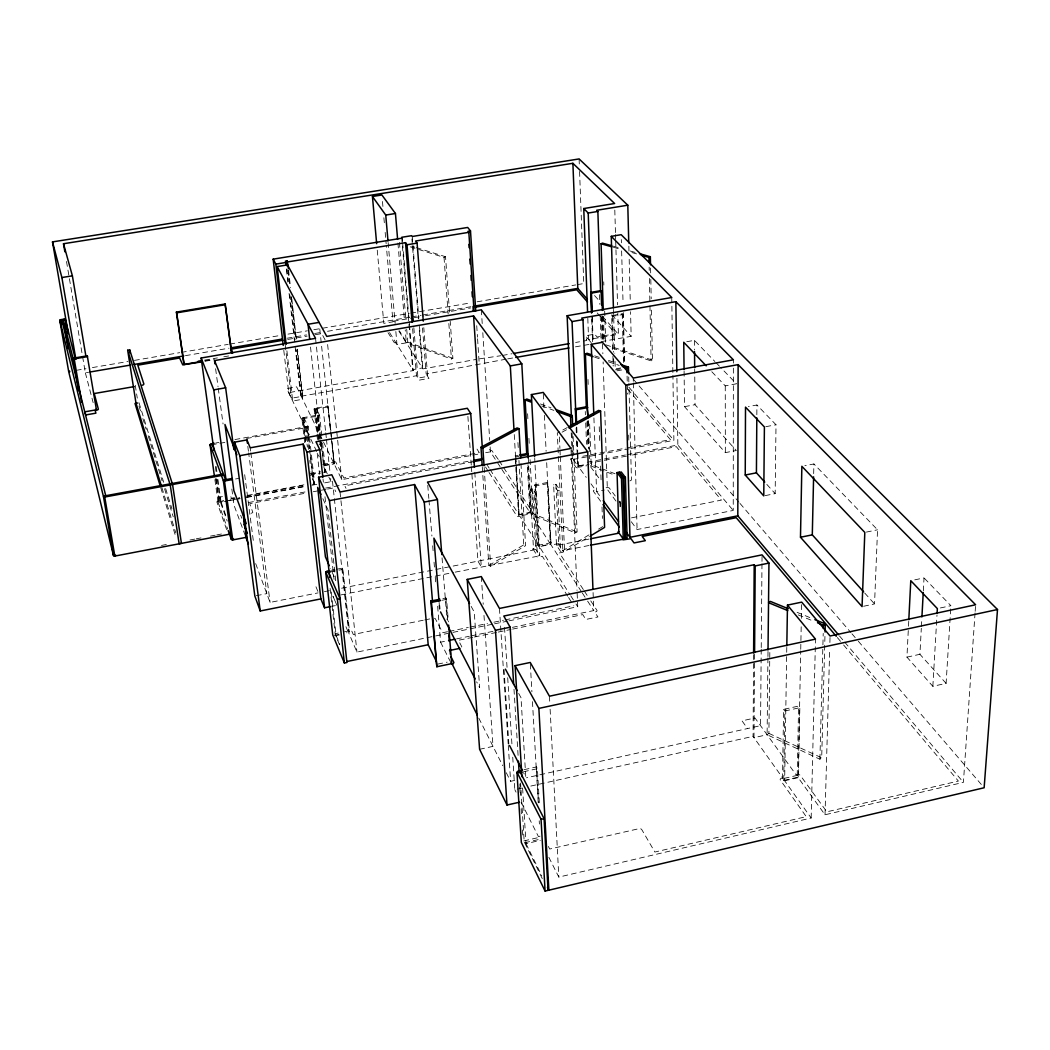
<?xml version="1.0" encoding="UTF-8"?>
<svg xmlns="http://www.w3.org/2000/svg" width="1050" height="1050" viewBox="0 0 1050 1050"><rect width="100%" height="100%" fill="white"/><g stroke="black" fill="none" stroke-linecap="round" stroke-linejoin="round"><path stroke-width="0.75" stroke-dasharray="5 3.75" d="M631.326 521.771L637.074 529.541L733.241 510.444L733.372 364.744M733.372 363.103L733.386 359.822M548.376 846.444L549.701 849.043L639.529 828.555A2.927 1.851 0.2 0 1 640.631 828.791L640.881 828.896A3.097 1.969 0.2 0 1 641.681 829.447L654.872 852.036L806.242 816.638L780.229 779.861A3.084 1.851 3.3 0 1 780.373 778.824L782.526 777.774L753.06 736.352L753.559 661.172M753.572 659.531L753.598 654.622M754.569 654.242L753.979 737.664L767.104 734.724L768.902 733.372L769.834 650.278M756.84 414.684L756.906 404.998L748.361 406.599M761.211 649.202L760.541 725.655L526.523 777.774M761.237 647.574L761.985 562.984M761.998 561.356L762.038 556.474M767.931 657.904L767.104 734.724L819.906 759.229L821.691 757.824L825.011 633.701M767.944 656.486L768.009 651.354M765.188 495.613L775.163 493.644L776.003 424.751L756.906 404.998M782.526 778.746L783.589 709.38L798.591 706.059L799.837 707.687L798.433 777.053L783.72 780.426L782.526 778.746L797.226 775.372L798.433 777.053M783.72 780.426L784.822 711.008L783.589 709.38M548.861 857.312L558.81 877.091L811.164 818.016L784.652 780.754L786.699 653.901M786.712 652.286L786.791 647.404M797.226 775.372L798.591 706.059M975.056 612.924L963.414 782.368L825.024 814.774L798.171 777.656L800.717 650.882M800.743 649.268L801.229 624.881M801.36 618.384L801.688 602.136M813.671 473.629L813.894 463.956L804.864 465.714M811.164 818.016L815.496 639.122M819.906 759.229L822.872 646.472M822.911 644.844L823.213 633.399M825.024 814.774L829.71 648.992M829.894 642.495L830.078 635.998M863.625 606.257L874.545 603.947L877.538 529.804L813.894 463.956M950.696 608.947L946.103 683.366L932.846 686.306L906.938 657.143L908.408 627.861M908.499 626.233L908.736 621.351M946.103 683.366L919.918 654.294L921.309 628.294M921.401 626.666L921.834 618.542M923.331 590.914L924.026 577.907L913.723 580.072M932.846 686.306L936.981 615.077M975.174 611.297L975.516 606.401M586.268 339.15L586.779 340.489L575.623 342.471M405.208 341.053L405.274 341.014A2.008 0.827 -4.8 0 0 405.484 340.791L399.381 330.829M588.919 534.923L562.721 550.712L564.611 551.512L589.418 536.537M598.566 529.108L602.7 526.628M528.255 457.748L531.326 514.631L575.466 532.941L577.106 531.956L573.786 452.721M482.265 466.673L488.854 565.425L490.691 566.252L525.577 545.659L520.826 461.147M629.921 480.926L631.457 480.021L628.884 383.473M488.854 565.425L523.74 544.871L525.577 545.659M531.326 514.631L532.98 513.686L577.106 531.956M562.091 432.18L567.801 429.056M567.276 427.547L557.301 433.007L562.852 550.974L560.569 551.421L556.513 545.252L553.626 484.759L555.949 484.312L560.057 490.245L557.734 490.691L553.626 484.759M612.189 348.088L651.092 360.872L652.444 360.137L651.407 308.438M395.85 331.524L396.979 344.466L406.337 342.838L451.434 358.982L452.891 358.273L450.201 321.195M452.891 358.273L407.794 342.156L406.337 342.838L405.248 329.91M410.222 246.842L444.032 257.394L445.528 256.725L449.623 313.136M590.651 465.517L590.835 465.452A2.205 1.037 -2.1 0 0 591.294 465.229A2.323 1.089 -2.1 0 0 591.531 465.045A2.323 1.089 -2.1 0 0 591.727 464.743L591.754 464.638A2.205 1.037 -2.1 0 0 591.688 464.349L590.664 462.945L628.727 455.7M540.002 836.194L538.414 836.561L520.984 801.938M784.652 780.754L798.171 777.656M523.845 840.906L538.939 837.441M524.738 842.717L541.367 838.897M522.611 788.13L525.997 843.662L540.33 840.367M512.741 757.207L514.802 789.653L522.795 787.867M530.801 786.069L753.06 736.352M784.822 711.008L799.837 707.687M524.134 769.663L536.471 766.933L537.403 768.679L539.516 806.242M523.504 771.763L537.403 768.679M506.31 772.774L510.615 781.318L515.406 780.242M479.601 749.293L493.014 746.366L483.788 612.491M906.938 657.143L919.918 654.294M251.068 513.266L251.278 513.227A2.166 1.037 -7.5 0 0 251.882 513.03L252.381 512.768A2.205 1.063 -7.5 0 0 252.814 512.347L249.743 503.672L306.941 492.923M940.367 607.963L950.893 605.706L924.026 577.907M437.719 664.112L447.156 662.143M332.483 481.228L348.797 633.045L356.961 652.102L451.342 632.704M452.944 632.376L492.936 624.146M494.537 623.818L507.334 621.193M508.935 620.865L577.723 606.716L577.093 592.043M437.64 606.244L440.58 642.18L446.972 640.867M456.54 638.886L469.311 636.261M470.899 635.933L493.238 631.312M512.387 627.362L593.762 610.575L593.079 592.567M472.789 637.324L458.443 640.277L461.724 646.616A2.691 1.483 -4.4 0 1 461.751 647.036M474.39 636.996L496.702 632.389M498.291 632.061L511.048 629.423M512.636 629.094L582.763 614.604L585.861 619.447L597.923 616.954L594.773 612.124L596.347 611.638A2.638 1.417 -1.7 0 0 596.768 611.297L597.017 610.772A2.638 1.417 -1.7 0 0 596.964 610.339L588.853 597.975M866.394 532.087L877.538 529.804M447.536 631.719L442.746 632.704L435.225 618.555A2.441 1.312 -4.8 0 0 434.424 618.293M449.137 631.391L468.326 627.454M469.914 627.126L487.502 623.516M493.894 622.204L503.488 620.222M505.089 619.894L573.825 605.784M335.252 633.688L338.31 633.071M344.452 631.824L349.059 630.879L349.611 632.179L346.539 632.809M334.254 635.303L338.861 634.371M331.327 591.977L336.171 635.617L339.334 634.974M423.202 620.248L353.299 634.489L351.645 630.788L350.004 630.158A2.638 1.417 -6.5 0 0 349.269 630.171L347.55 630.486L345.896 626.627M424.791 619.933L431.143 618.634M442.89 598.618L445.909 598.014L446.604 599.34L448.389 621.849M442.063 600.259L446.604 599.34M341.014 594.878L453.6 572.447M455.214 572.132L536.484 556.474A2.323 1.194 -2.8 0 0 537.482 556.946A2.323 1.194 -2.8 0 0 538.151 557.038L542.378 556.342L567.709 596.164M588.971 545.488L563.824 550.489L563.273 552.077A2.507 1.273 -2.4 0 1 562.682 552.287L559.414 552.943L583.498 589.785M530.237 489.261L534.214 495.233L536.55 494.773L532.56 488.814L530.237 489.261L533.518 549.819L537.442 556.041L539.739 555.581L534.726 458.351M332.286 606.244L335.37 605.627M631.509 517.847L721.416 500.115L676.318 446.644L630.315 455.398M256.331 595.691L266.818 593.631L248.64 452.852M537.928 545.331L550.279 542.876L551.014 544.005L538.65 546.459L537.928 545.331L534.739 484.916L547.299 482.514L548.034 483.591L551.014 544.005M581.464 591.675L550.712 544.412L539.359 546.669L569.874 594.431M533.518 549.819L535.802 549.36L539.739 555.581M556.513 545.252L558.797 544.793L562.852 550.974M255.675 563.614L270.073 602.411L318.045 592.883M324.437 591.609L330.842 590.336M341.578 588.21L532.534 550.292L532.796 548.887A2.481 1.26 -2.9 0 1 533.308 548.638L536.97 547.851L535.907 546L536.432 545.199A2.467 1.247 -2.9 0 1 536.944 544.937L538.072 544.661L520.078 516.508L517.453 516.495A2.402 1.181 -3.2 0 1 516.994 516.259L488.998 472.421M589.024 539.083L560.083 544.819L559.309 544.097A2.31 1.168 -2.5 0 0 558.731 543.9M331.38 570.281L334.517 569.678M336.079 569.363L342.326 568.142L342.891 569.389L349.611 632.179M330.369 571.843L342.891 569.389M593.919 417.9L596.584 491.518L604.288 490.035M490.022 469.468L518.871 514.618L529.922 512.466L527.428 466.738M518.569 515.012L530.591 512.663L531.287 513.726L519.251 516.075L518.569 515.012L515.156 455.831L518.214 455.254M534.739 484.916L535.474 486.006L548.034 483.591M684.088 371.241L684.521 406.652L725.353 452.629L736.312 450.529L695.021 404.696L694.693 369.298M606.099 487.738L607.688 487.567A2.376 1.142 -1.8 0 1 608.317 487.646A2.376 1.142 -1.8 0 1 608.882 487.817L609.039 487.883A2.166 1.05 -1.8 0 1 609.407 488.145L615.234 495.967M765.844 426.681L776.003 424.751M587.226 462.249L625.38 454.991M626.968 454.689L677.854 445.003L733.241 510.444M572.079 433.296L573.182 459.428L577.959 465.977L586.989 464.258M161.503 545.436L166.307 544.517M189.958 540.015L194.696 539.109M196.271 538.808L200.996 537.915M210.459 536.117L215.184 535.211M216.759 534.909L221.484 534.004M576.647 440.777L577.697 466.344L589.168 464.152M577.697 466.344L578.406 467.316L587.016 465.675M572.329 458.246L571.462 458.43A2.152 1.011 -2.4 0 0 570.806 458.732A2.31 1.076 -2.4 0 0 570.583 458.902A2.152 1.011 -2.4 0 0 570.426 459.086L576.017 467.329A2.113 0.998 -2.3 0 0 576.371 467.578L576.516 467.644A2.323 1.103 -2.3 0 0 577.684 467.88L579.232 467.723L586.254 477.356M582.789 456.264L625.813 448.114M627.401 447.812L670.425 439.661L627.441 388.697M573.182 459.428L629.134 448.809M630.735 448.508L673.89 440.317L672.919 375.401M222.429 496.598L219.293 497.175L220.461 500.443L217.298 501.349A2.179 1.024 -8 0 0 216.996 501.664A2.297 1.089 -8 0 0 216.877 501.979L227.246 531.274M234.649 497.792L231.473 498.383L230.265 495.127M247.38 495.403L306.219 484.404M215.827 478.944L218.925 501.27L223.729 500.364M230.134 499.17L239.741 497.372M246.146 496.178L305.366 485.1M214.896 479.653L218.006 501.979L220.211 501.572L227.233 521.115M312.519 484.299L314.685 483.892L309.343 436.301M218.925 501.27L219.293 502.281L224.096 501.388M225.698 501.086L240.122 498.383M246.527 497.188L305.812 486.098M217.967 479.561L221.117 502.241L227.482 501.06M229.071 500.758L240.227 498.671M246.593 497.477L305.524 486.439M311.902 485.258L318.268 484.063M324.647 482.869L331.012 481.674L330.658 478.419M319.738 434.319L341.788 479.653L479.259 453.928M485.651 452.721L490.455 451.828L500.968 467.998M248.496 502.569L306.324 491.715M325.605 488.092L471.791 460.635M313.294 491.728L319.646 490.534M321.234 490.245L325.999 489.339M327.587 489.051L333.952 487.856L335.751 491.636M473.183 461.685L344.794 485.809L346.014 488.329M515.156 455.831L515.852 456.855L518.91 456.277M711.795 371.726L725.261 385.862L736.431 383.801L720.536 367.356M235.541 478.984L238.639 478.406M333.178 461.934L335.278 461.856A2.271 1.05 -6.1 0 1 335.751 462.013L343.836 477.96L479.259 452.629L477.002 449.085M322.731 464.389L333.874 462.328L334.333 463.273L321.602 465.636M310.433 473.694L320.604 471.804M310.721 474.167L319.856 472.474M323.584 472.303L325.723 471.909L322.206 439.517M309.645 475.427L320.316 473.445M684.521 406.652L695.021 404.696M304.776 435.566L302.754 417.742L318.229 414.96L324.883 472.592L323.899 466.764M304.658 442.719L301.888 418.412L304.067 418.018L308.267 426.786L309.159 434.713M319.554 415.223L316.247 408.581L314.094 408.962L317.376 415.616L319.554 415.223L322.022 437.902M302.754 417.742L303.201 418.674L318.688 415.892M616.271 368.773L620.734 367.959M615.457 369.849L621.416 368.773M215.762 443.008L218.951 442.431M234.951 439.543L306.941 426.51L308.293 435.396M616.914 370.821L624.894 369.377M301.888 418.412L306.062 427.192L308.267 426.786M211.326 444.859L225.737 442.247M246.553 438.48L307.401 427.468M317.599 432.469L314.947 408.319L327.876 405.996L330.908 431.064M686.792 341.709L694.431 340.344L714.866 361.489M314.947 408.319L315.394 409.224L328.335 406.914M283.789 350.319L288.724 392.648L413.267 370.584L409.644 326.97M398.816 331.012L422.901 368.878L476.451 359.389M479.653 358.824L500.706 355.74M587.803 318.255L588.577 339.531L618.411 334.254L617.794 313.005M502.307 355.464L511.862 353.771M295.116 346.618L300.602 395.01L302.177 394.721L302.781 395.955L297.491 349.125M601.086 341.657L631.168 336.315L630.538 311.719M506.1 359.166L426.169 374.023L422.415 326.983M507.714 358.877L514.159 357.735M575.452 346.841L589.969 344.269M301.206 396.231L416.483 375.742L419.226 380.126L428.951 378.394L426.169 374.023M288.724 392.648L291.388 398.239L301.324 396.48L296.021 349.637M612.701 349.781L611.651 315.617L622.217 313.766L622.913 314.527L624.264 363.352M611.651 315.617L612.334 316.378L622.913 314.527M82.609 356.672L85.339 372.816L88.568 372.264M185.443 355.648L229.044 348.18M287.162 338.218L306.534 334.897M314.606 333.506L321.064 332.404M327.534 331.301L409.867 317.179M411.482 316.903L421.168 315.249M422.783 314.974L471.227 306.666M393.291 321.248L412.598 317.94M414.212 317.664L423.872 315.998M425.473 315.722L470.531 307.991M287.752 339.439L307.151 336.105M315.236 334.727L321.707 333.611L325.093 339.833M204.593 360.111L217.416 357.906M223.821 356.803L228.624 355.976M204.894 360.885L214.515 359.218M205.052 361.252L213.071 359.874M76.256 370.335L85.956 368.681M92.413 367.579L127.982 361.489M134.439 360.386L179.694 352.656M181.309 352.367L228.191 344.361M229.806 344.085L279.904 335.514M287.989 334.136L307.387 330.816M313.845 329.713L409.211 313.399M410.826 313.123L470.636 302.899M477.094 301.796L575.689 284.931M577.303 284.655L583.774 283.553L579.469 168.643M395.968 342.851L395.456 342.864A1.864 0.774 -4.9 0 1 394.642 342.746A1.995 0.827 -4.9 0 1 394.183 342.523L388.027 332.679M613.292 246.186L619.474 247.944M630.276 251.016L636.457 252.774M613.436 247.288L619.618 249.047M631.969 252.564L636.602 253.89M411.718 246.186L414.789 247.144M416.325 247.629L445.528 256.725M605.771 344.82L652.444 360.137M594.681 355.819L599.288 357.354M608.501 360.439L616.166 363.011M594.628 357.158L599.235 358.706M608.449 361.791L619.185 365.387M540.448 403.961L551.04 407.82M541.761 405.969L553.875 410.392M615.038 473.747L591.163 464.625L589.509 420.394M591.124 466.069L614.998 475.217M797.094 612.347L811.926 618.424M798.21 614.88L813.041 620.97M768.902 733.372L821.691 757.824M715.995 362.657L719.408 366.188M766.841 484.404L775.163 493.644M864.714 593.04L874.545 603.947M594.549 295.549L599.931 301.534M611.783 314.724L631.168 336.315M602.372 316.155L618.411 334.254M597.227 312.966L615.549 333.703L597.069 336.984L594.654 334.162L585.428 335.803L587.803 338.625L587.042 338.769A2.008 0.827 -2.4 0 0 586.477 339.006M633.426 379.312L738.964 502.215M740.027 503.462L850.894 632.572M851.957 633.819L857.286 640.028M858.349 641.274L982.013 785.282M588.577 339.531L591.176 342.602M628.911 387.174L673.89 440.317M839.488 635.959L843.728 640.972M844.791 642.219L963.414 782.368M837.309 637.521L842.572 643.755M843.622 645.002L958.388 781.069L826.849 811.821L800.231 775.281A3.045 1.824 3.6 0 0 799.391 774.769L799.142 774.677A2.874 1.719 3.6 0 0 798.026 774.454L796.018 774.69L754.976 717.977L742.022 720.851L747.508 728.556M619.067 501.113L620.983 503.685M590.559 466.751L600.731 480.48M615.982 501.073L607.359 489.431L603.133 361.922M590.979 483.827L595.337 489.812L594.261 490.074A2.376 1.155 -2 0 0 593.355 490.822L593.329 490.928A2.166 1.05 -2 0 0 593.381 491.242L601.112 501.913M596.584 491.518L601.348 498.067M498.238 459.362L491.82 450.594A2.271 1.05 -3.7 0 0 491.216 450.516L491.006 450.516A2.074 0.958 -3.7 0 0 490.376 450.555L487.397 447.142M499.131 460.727L502.714 466.2M503.606 467.578L533.216 513.319A2.244 1.103 -3 0 1 532.875 513.752L532.429 514.014A2.205 1.089 -3 0 1 531.851 514.211L531.143 514.356L549.413 542.417L550.134 542.286A2.257 1.142 -2.6 0 1 552.208 542.509L553.888 544.491L557.143 543.861A2.271 1.155 -2.5 0 1 558.679 543.9M584.391 591.15L587.961 596.61M501.848 469.35L529.922 512.466M582.343 593.027L586.74 599.773M587.619 601.125L593.762 610.575M487.41 465.373L489.156 468.103M570.741 595.796L575.111 602.621M575.977 603.986L577.723 606.716M485.533 466.988L488.132 471.069M568.588 597.542L572.079 603.041M389.576 332.601L413.267 370.584M471.135 606.349L474.246 612.032L479.666 687.671L476.648 681.844M518.674 693.433L521.01 697.725L525.761 776.921L523.556 772.656M440.58 642.18L450.306 661.487M478.787 718.095L502.727 765.66M514.802 789.653L516.062 792.146M525.997 843.662L541.721 875.634M542.273 878.601L524.212 841.824L520.59 783.024M298.607 390.889L296.625 386.82L286.781 388.553L310.209 437.889M300.602 395.01L319.121 433.059M310.8 439.136L319.174 456.75M331.012 481.674L323.531 465.911L334.149 463.942L331.721 441.158M324.411 469.127L325.723 471.909M322.849 498.632L328.02 509.906L335.751 580.479L330.592 568.667M312.283 478.669L314.685 483.892M336.906 605.325L333.113 596.452L335.908 603.317M315.958 586.779L318.465 592.791M336.171 635.617L339.767 644.241M339.531 644.753L335.226 634.397L330.028 587.698M240.647 515.235L241.776 518.241M245.293 535.644L234.032 505.286L231.84 489.024M221.117 502.241L225.907 515.589M218.006 501.979L227.666 529.056M139.02 402.78L163.695 482.278M165.638 488.512L171.924 508.777M138.994 406.074L140.923 412.309M142.852 418.543L146.226 429.463M148.155 435.697L162.133 480.926M164.548 488.736L173.237 516.797M161.884 487.581L175.77 532.836M160.794 487.764L176.059 537.705M85.339 372.816L93.148 402.662M66.504 261.476L82.333 355.058M135.253 385.271L137.274 398.134M216.182 466.594L217.074 473.077M215.355 466.489L216.234 472.867M217.127 479.246L220.211 501.572M215.972 478.354L219.293 502.281M215.604 368.721L218.019 386.597M218.243 388.224L223.059 423.99M244.676 474.679L253.654 543.231M250.202 447.825L250.622 451.08M250.832 452.708L270.073 602.411M247.8 446.381L248.43 451.238M285.206 344.912L291.388 398.239M286.899 350.818L292.701 401.021L302.676 399.249L297.006 349.072M308.464 436.984L309.724 448.087M310.433 454.44L313.832 484.588L309.619 450.292M306.941 426.51L309.448 448.717M288.566 270.021L290.561 287.779M291.848 299.079L296.402 339.439M306.062 427.192L306.954 435.12M307.138 436.708L308.569 449.4M309.829 460.504L310.183 463.68M311.076 471.608L311.443 474.784M288.146 270.533L289.603 283.434M291.06 296.336L295.982 339.885M297.071 349.571L302.177 394.721M288.041 269.745L289.498 282.699M291.152 297.268L295.903 339.36M304.067 418.018L307.374 447.182M286.873 268.892L288.33 281.807M289.8 294.735L294.919 339.951M286.335 269.194L287.805 282.096M289.078 293.383L294.932 345.004M303.201 418.674L306.141 444.623M304.959 437.181L305.511 442.05M317.244 453.167L319.594 474.337M318.229 414.96L320.184 432.771M321.418 444.098L322.298 452.196M322.481 453.81L323.715 465.137M310.524 347.051L320.499 438.244M320.67 439.858L321.93 451.264M322.809 459.388L323.348 464.284M317.376 415.616L320.919 448.009M316.247 408.581L318.898 432.744M319.082 434.359L319.607 439.189M319.791 440.803L320.499 447.248M315.394 409.224L319.292 444.688M323.019 478.931L323.374 482.16M324.975 496.755L334.058 579.39M317.783 434.083L318.308 438.913M314.094 408.962L316.759 433.138M316.929 434.739L317.467 439.583M342.326 568.142L349.059 630.879M315.551 338.336L325.566 431.183M325.749 432.81L326.274 437.692M326.445 439.32L329.963 471.896M340.042 491.991L356.961 652.102M331.078 432.679L334.333 463.273M319.764 328.886L330.514 429.778M327.876 405.996L330.448 430.133M330.619 431.747L331.131 436.577M331.301 438.178L333.874 462.328M327.626 344.544L341.788 479.653M377.252 250.176L383.814 323.374L392.976 321.812L386.295 245.385M382.462 201.495L383.04 207.992M383.88 217.744L384.602 225.881M385.166 232.378L386.151 243.771M388.133 242.563L395.154 323.439M399.42 242.353L405.904 319.62M406.717 329.267L407.794 342.156M397.924 242.996L404.447 320.289M412.611 328.676L416.483 375.742M402.268 238.114L402.531 241.343M402.662 242.957L409.513 325.356M401.678 237.3L412.702 369.666L422.323 367.959L419.029 327.141M412.243 236.486L418.819 318.216M419.475 326.379L422.901 368.878M411.902 238.941L418.359 318.964M439.123 602.424L439.386 605.64M427.757 485.363L428.833 498.435M428.964 500.062L431.904 535.999M432.705 545.803L433.099 550.712M434.044 562.144L434.438 567.039M435.238 576.844L435.776 583.38M413.831 327.692L417.966 378.105L427.665 376.386L423.793 327.626M445.909 598.014L447.825 622.112M442.063 557.852L446.959 619.382M444.032 257.394L448.14 313.832M448.849 323.505L451.434 358.982M474.784 472.251L481.294 566.934L477.96 561.133L471.844 473.327M481.307 576.568L483.223 604.327M467.893 416.417L471.279 465.189M471.398 466.817L471.739 471.699M476.726 325.697L477.474 337.142M477.579 338.783L479.194 363.3M484.155 467.434L490.691 566.252M481.333 309.829L482.278 324.516M482.803 332.679L489.72 440.396M490.14 446.933L490.455 451.828M504.053 669.519L508.856 744.201M499.459 608.436L508.187 743.807M508.292 745.434L510.615 781.318M504.512 627.401L507.084 667.971M507.701 677.696L512.033 745.841M514.001 689.246L518.136 756.171M519.855 783.93L520.551 795.349M519.789 787.5L520.288 795.677M521.102 808.749L521.509 815.286M522.414 829.986L522.821 836.522M515.852 456.855L519.251 516.075M514.264 434.542L518.871 514.618M536.471 766.933L538.506 802.83M517.939 442.536L518.398 450.66M518.949 460.412L523.74 544.871M530.329 664.099L531.904 691.845M532.455 701.636L538.204 802.83M539.214 820.785L539.398 824.04M527.612 413.752L528.045 421.942M528.924 438.322L529.371 446.512M530.079 459.624L532.98 513.686M527.992 464.717L530.591 512.663M535.474 486.006L538.65 546.459M534.214 495.233L537.442 556.041M532.56 488.814L535.802 549.36M549.452 696.203L549.78 702.712M550.121 709.236L558.81 877.091M543.296 394.052L544.018 408.765M544.346 415.301L546.118 451.251M546.683 462.696L550.712 544.412M547.299 482.514L550.279 542.876M555.949 484.312L558.797 544.793M559.387 437.01L559.913 448.455M559.991 450.096L560.214 455.004M560.28 456.645L564.611 551.512M557.734 490.691L560.569 551.421M571.213 432.639L571.764 445.581M571.83 447.195L572.04 452.051M572.106 453.666L575.466 532.941M571.056 450.096L577.028 590.402M576.778 427.337L577.028 433.742M577.356 441.735L577.749 451.329M577.815 452.931L578.406 467.316M576.371 427.035L576.634 433.532M576.962 441.643L577.369 451.382M577.434 452.996L577.959 465.977M576.122 427.993L576.319 432.784M573.116 436.551L573.72 451.106M587.987 379.457L588.289 387.647M579.101 158.944L579.403 167.029M588.197 420.381L589.654 458.745M587.961 421.26L589.011 449.111M587.528 421.037L588.564 448.192M586.898 421.811L587.882 447.759M585.27 411.482L585.401 414.75M585.716 422.94L586.53 444.229M592.305 317.008L593.145 340.922M591.924 317.034L592.804 341.408M591.767 319.449L592.567 341.749M599.511 294.617L599.839 304.342M600.219 315.696L601.033 340.029M599.222 426.759L599.799 443.139M600.587 466.056L601.099 480.782M602.018 506.979L602.411 518.438M603.737 281.859L603.842 285.088M604.682 310.918L605.719 343.206M603.461 316.457L604.262 340.686M602.595 316.811L603.383 340.699M601.939 316.063L602.726 339.951M602.529 343.928L602.857 353.745M601.374 317.008L602.136 339.741M612.334 316.378L613.436 352.209M613.633 358.719L613.869 366.857M612.898 356.291L613.2 366.056M614.801 210.052L615.471 232.929M615.51 234.57L615.654 239.466M615.707 241.106L617.558 304.841M620.209 501.467L620.458 509.617M619.881 501.808L620.13 509.959M613.449 309.409L614.775 353.246M615.024 361.371L615.261 369.495M627.086 376.149L627.257 382.699M627.309 384.326L627.572 394.157M628.674 435.081L628.858 441.63M621.311 239.558L621.403 242.799M621.626 250.911L623.057 302.846M623.332 312.585L624.711 362.88M622.217 313.766L623.621 364.179M633.229 378.066L633.308 381.321M633.347 382.948L637.074 529.541M628.858 246.173L628.976 251.081M629.186 259.284L630.289 301.888M628.714 376.937L628.845 381.846M650.58 268.052L650.685 272.895M650.816 279.353L651.21 298.738M649.163 267.107L649.228 270.349M649.399 278.434L649.924 304.29M649.963 305.904L651.092 360.872M676.922 378.223L677.854 445.003M671.751 297.504L672.892 373.787M694.431 340.344L694.522 350.004M725.261 385.862L725.353 452.629"/><path stroke-width="1.5" d="M838.425 634.712L737.809 515.826L738.124 364.626L625.787 385.153L591.255 344.295L602.477 342.3L633.229 378.066L733.386 359.822L675.859 301.665L581.687 318.111L583.012 319.646L586.333 407.216M745.237 475.02L745.513 407.137L764.4 426.969L763.77 495.889L745.237 475.02L756.42 472.841L764.754 482.081M753.611 652.995L754.202 564.729L503.79 616.048L510.156 627.231L513.686 684.351M754.582 652.601L755.186 565.911L754.202 564.729M756.42 472.841L756.814 417.913M768.022 649.963L768.954 563.089L762.051 554.859L499.459 608.436L481.307 576.568L467.211 579.403L479.601 749.293L507.006 805.022L519.409 802.226M786.817 645.776L787.474 605.115L801.688 602.136L830.078 635.998L975.621 604.774L738.124 364.626M800.481 537.246L801.859 466.305L864.806 532.403L862.063 606.598L800.481 537.246L812.293 534.857L863.625 591.819M812.293 534.857L813.606 476.844M823.344 628.504L823.436 625.236L825.274 623.897L814.892 619.644M825.064 632.061L825.274 623.897M908.814 619.723L910.783 580.689L937.361 608.606L937.072 613.462M921.926 616.914L923.239 592.541M613.41 307.781L611.258 236.342L621.18 234.688L997.5 609.525L984.139 787.763L548.874 890.177L547.444 887.263M590.796 535.71L604.59 527.389L600.6 411.088L598.658 410.392L568.706 426.773M569.218 428.269L600.6 411.088M556.907 411.495L570.531 416.456L572.237 415.538L572.644 425.237M482.16 465.058L480.979 447.248L517.112 427.928L519.002 428.636L520.656 457.892M480.979 447.248L482.869 447.996L519.002 428.636M622.256 366.424L626.863 367.959L628.451 367.119L628.622 373.656M528.268 458.076L525.118 399.906L526.811 399.013L531.352 400.667M587.829 417.979L585.414 354.073L587.003 353.246L591.609 354.795M641.235 255.216L648.966 257.421L650.357 256.738L650.514 264.81M603.251 309.986L601.086 243.771L602.477 243.114L611.743 245.752M247.301 537.666L246.146 537.941L248.43 544.097M619.001 531.589L618.791 531.641A2.428 1.221 -1.5 0 0 618.109 531.969A2.297 1.155 -1.5 0 0 617.859 532.179L617.951 533.334L590.625 538.755M545.081 891.056L548.048 890.361L544.084 818.646L519.894 771.579L516.954 772.236L521.338 842.481L545.081 891.056L541.052 819.341L516.954 772.236M541.052 819.341L544.084 818.646M522.598 770.004L517.965 771.028L518.871 772.787L521.955 772.104M787.474 605.115L815.496 639.122L549.452 696.203L530.237 662.471L515.117 665.648L538.873 708.396L997.5 609.525M449.479 650.501L459.887 648.349M439.858 599.235L430.789 601.059L436.839 666.75L451.697 663.639L448.639 625.065M467.211 579.403L495.469 630.262L510.156 627.231M346.959 661.5L428.19 644.739L436.354 661.342M448.56 640.539L454.952 639.214M325.71 572.079L337.391 599.169L339.977 598.658L328.23 571.581L325.71 572.079L332.745 634.909L344.387 663.023L346.92 662.497L329.464 500.64L318.583 477.238L331.8 474.771L340.042 491.991L570.99 448.468L531.379 394.577L543.217 392.424L587.711 451.789L592.948 589.299M755.186 565.911L768.954 563.089M430.789 601.059L431.484 602.398L440.554 600.561M474.442 467.355L470.741 413.49L467.329 408.279L250.202 447.825L246.973 439.911L234.452 442.181L254.835 595.993L260.216 610.982L320.867 598.894L324.568 607.793L330.737 606.559M590.533 545.173L622.348 539.372A2.494 1.26 -1.4 0 0 623.372 539.818L630.958 538.676L634.056 542.929L645.33 540.684L642.193 536.445L736.234 517.689L836.259 636.274M626.154 532.074L629.961 537.311L737.809 515.826M623.267 538.939L625.524 538.479L623.792 477.96L619.342 472.146L617.059 472.592L618.883 532.862L623.267 538.939L621.495 478.406L617.059 472.592M329.818 570.596L326.694 571.213L327.246 572.46L330.369 571.843M142.17 385.219L142.551 385.14A1.982 0.827 -8.2 0 0 143.22 384.891L143.889 384.077L137.799 365.164L179.602 357.998L182.752 364.862L201.836 361.817M623.096 477.829L625.38 477.383L627.099 537.889L624.842 538.335L623.096 477.829L619.001 472.487L621.285 472.041L625.38 477.383M621.495 478.406L623.792 477.96M59.771 320.197L103.491 496.702L105.866 496.269L61.753 319.869L59.771 320.197L68.696 371.634L113.531 555.739L115.868 555.293M114.555 554.964L114.831 556.08L230.646 533.991M329.464 500.64L414.527 484.549L424.252 502.071L437.43 499.551L441.814 554.61M228.204 530.565L231.42 539.582L233.704 539.149M232.365 538.821L232.759 539.923L246.448 537.298L243.495 515.012M587.711 451.789L427.494 482.094L437.43 499.551M473.392 460.333L483.039 458.535M473.183 461.685L481.215 460.176M519.737 454.965L527.389 453.534L528.084 454.545L520.433 455.989M232.05 478.498L224.319 479.929L232.759 539.923M210.013 444.57L223.348 480.677L225.684 480.244L212.257 444.163L210.013 444.57L214.449 476.464M224.713 480.979L232.444 479.548M234.452 442.181L239.794 455.7L303.188 444.111L306.915 452.13L319.817 449.754L322.836 477.304M575.925 423.202L575.334 408.817L586.989 406.665L588.079 417.191M575.334 408.817L576.056 409.749L587.724 407.597M104.816 497.017L222.6 475.296L222.219 474.259L104.541 495.954L114.831 556.08M470.741 413.49L315.984 441.774L319.817 449.754M214.161 443.297L210.958 443.887L211.326 444.859M214.948 363.838L214.515 360.583L473.576 315.919L510.313 365.912L521.811 363.851L526.706 453.679M513.463 353.483L569.244 343.599M515.773 357.446L568.995 347.996M611.258 236.342L671.751 297.504L567.131 315.735L572.053 321.562L583.012 319.646M84.814 411.823L96.429 409.789L87.281 355.819L74.038 358.063L81.716 402.399M137.694 403.016L135.017 403.476L160.309 486.202M521.811 363.851L481.333 309.829L326.773 336.407L287.49 264.889L277.161 266.582L315.551 338.336L201.154 357.998L213.767 389.865L225.645 387.791L233.848 449.531M134.19 386.61L94.237 393.54L98.346 409.093A2.139 0.893 -8.9 0 1 97.414 409.973L95.182 410.445L95.891 413.162L85.732 414.947L85.05 412.217M90.182 371.976L130.554 365.059M133.783 364.508L183.829 355.924M230.659 347.904L282.319 339.045M474.456 306.114L577.789 288.396L587.409 299.263M475.361 307.164L576.752 289.774L587.528 301.98M282.896 340.266L231.157 349.151L232.798 352.944M591.531 313.084L590.796 292.373L601.099 290.601L601.755 291.322L602.385 310.446M590.796 292.373L591.452 293.094L601.755 291.322M198.188 361.213L201.39 360.662M231.735 352.971L225.133 303.988L176.387 312.113L184.052 364.468L201.692 361.436M73.106 358.641L75.167 358.299L65.244 319.292L63.276 319.62L73.106 358.641L78.645 390.876M74.248 358.877L87.491 356.619L87.281 355.819M127.667 350.241L129.714 349.899L172.554 484.47L181.427 543.322L179.13 543.756L170.218 484.903L127.667 350.241L136.014 403.305L161.398 486.019M319.082 322.402L308.031 324.266L309.632 338.927M176.387 312.113L176.676 312.848L225.448 304.71M60.664 319.673L64.168 319.095L64.352 319.83L60.847 320.408L60.664 319.673L61.504 324.489M283.224 345.437L273.171 259.153L402.268 238.114L401.678 237.3L411.639 235.686L412.243 236.486L467.696 227.456L470.492 230.895L475.755 310.984M587.554 311.706L583.761 208.543L614.617 203.516L572.893 163.301L63.499 243.731L64.864 251.803M288.382 268.406L287.057 260.859L285.429 261.122L286.506 265.663M470.492 230.895L468.011 231.302L468.838 232.326L474.023 310.879M628.766 242.891L627.795 205.196L596.676 210.276L597.87 211.457L600.508 291.034M287.647 261.936L405.523 242.668L407.019 244.768L413.293 321.195M468.838 232.326L415.564 241.027L417.086 243.114L423.281 321.129M273.171 259.153L275.835 264.114L286.138 262.434M583.761 208.543L588.21 213.045L597.87 211.457M407.019 244.768L417.086 243.114M627.795 205.196L579.101 158.944L52.5 241.894L61.884 277.528L72.384 275.835L85.877 356.029M395.443 213.504L381.898 194.985L372.435 196.481L385.744 215.066L395.443 213.504L397.622 239.374M639.542 253.654L650.357 256.738M601.086 243.771L611.901 246.842M620.773 364.547L628.451 367.119M585.414 354.073L593.092 356.646M555.581 409.474L572.237 415.538M525.118 399.906L531.169 402.111M788.196 608.698L770.385 601.401L768.534 602.687L787.815 610.614M817.491 622.794L823.436 625.236M706.191 365.833L683.747 342.261L684.075 369.626M603.251 500.679L618.516 521.614M603.028 504.551L619.316 526.982M469.586 603.501L433.899 538.125L438.992 600.81M505.404 669.126L517.112 690.572M440.527 611.914L475.151 678.93M509.591 745.618L522.086 769.808M450.923 656.617L453.915 662.563L452.957 664.02A2.717 1.522 -4.6 0 1 452.288 664.269L477.317 715.168M451.001 662.261L451.697 663.639M320.906 494.406L317.664 487.371L325.421 556.867L329.293 565.714M214.515 360.583L225.645 387.791M236.906 454.913L224.963 424.489L233.848 490.586L246.291 523.674M244.02 524.265L247.406 533.308M63.499 243.731L72.384 275.835M96.206 408.949L96.429 409.789M69.576 371.083L69.772 371.844M52.5 241.894L68.276 333.611M65.244 319.292L66.911 328.939M64.103 324.437L68.263 348.548M61.884 277.528L75.889 359.376M103.491 496.702L113.531 555.739M129.714 349.899L130.213 353.115M176.676 312.848L184.052 364.468M201.154 357.998L213.938 450.384M213.767 389.865L226.026 479.929M223.348 480.677L231.42 539.582M243.508 517.125L244.991 528.255M245.411 531.431L246.054 536.209M239.794 455.7L260.216 610.982M225.133 303.988L231.407 352.209M246.973 439.911L247.38 443.152M275.835 264.114L285.009 343.298M303.188 444.111L320.867 598.894M277.161 266.582L286.151 344.334M287.057 260.859L287.595 265.702M306.915 452.13L324.568 607.793M318.583 477.238L329.713 577.434M337.391 599.169L344.387 663.023M372.435 196.481L376.661 243.666M385.744 215.066L387.988 240.949M414.527 484.549L428.19 644.739M405.523 242.668L412.072 322.192M424.252 502.071L432.469 600.915M431.484 602.398L436.839 666.75M439.386 605.64L439.648 608.856M448.836 634.961L449.348 641.379M449.977 649.412L450.371 654.242M495.469 630.262L507.006 805.022M482.869 447.996L484.05 465.806M468.877 244.374L469.087 247.643M469.849 259.088L470.177 263.996M470.938 275.441L471.253 280.35M472.014 291.795L472.342 296.691M472.999 306.508L473.314 311.404M473.576 315.919L482.278 447.182M515.117 665.648L521.916 776.698M518.438 761.079L519.041 770.871M510.313 365.912L513.975 429.634M538.873 708.396L548.874 890.177M531.379 394.577L534.634 456.724M567.131 315.735L571.397 416.968M570.531 416.456L570.938 426.169M576.056 409.749L576.647 424.148M572.053 321.562L575.912 415.682M572.893 163.301L577.789 288.396M591.452 293.094L592.134 312.231M588.21 213.045L591.701 310.524M591.255 344.295L593.801 414.632M601.151 292.189L601.571 304.933M626.863 367.959L626.994 372.868M625.787 385.153L629.961 537.311M648.966 257.421L649.058 262.264M675.859 301.665L676.843 371.713M694.536 351.606L694.68 367.697"/></g></svg>
